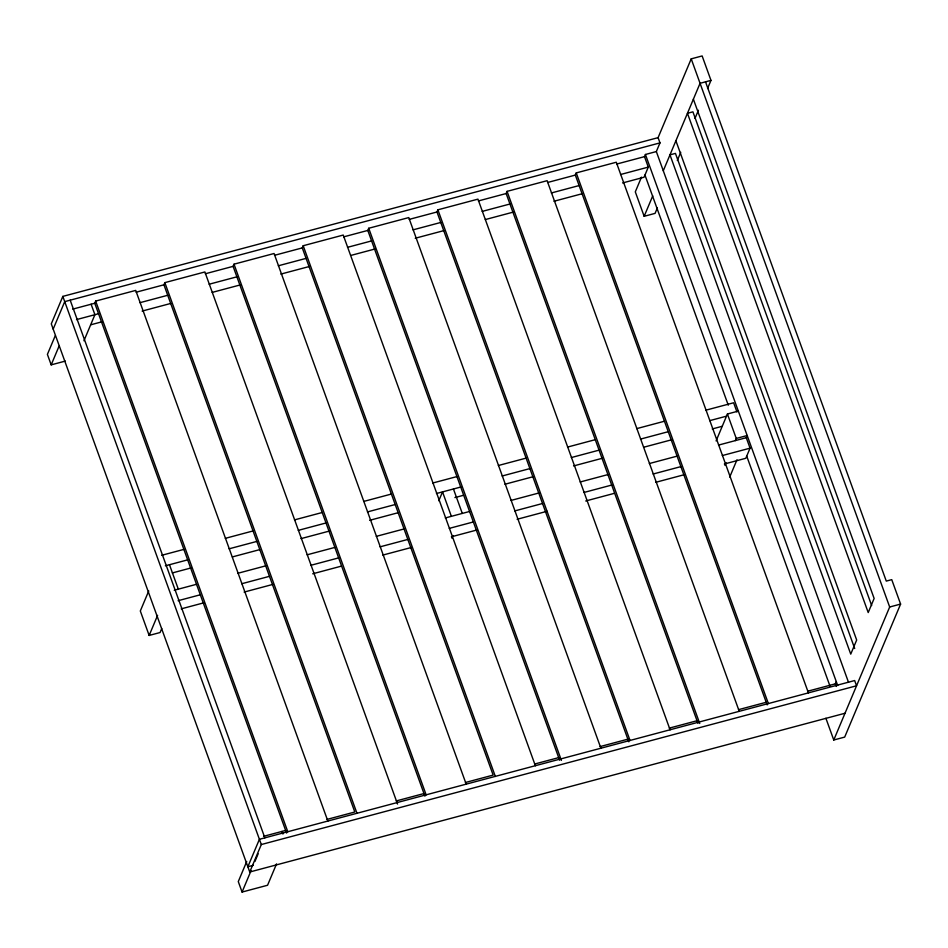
<?xml version="1.0" encoding="UTF-8"?>
<svg xmlns="http://www.w3.org/2000/svg" width="948" height="948" viewBox="0 0 948 948"><rect width="100%" height="100%" fill="white"/><g stroke="black" fill="none" stroke-linecap="round" stroke-linejoin="round"><path stroke-width="1.42" d="M707.564 88.531L710.976 80.379L702.136 55.944L691.211 58.859L658.09 137.65L62.829 296.392L51.287 323.861L249.751 872.006L845.012 713.251M53.183 329.098L64.725 301.63L659.986 142.887L658.09 137.65M55.268 335.663L47.4 354.386L51.192 364.861L65.353 361.081M51.192 364.861L59.06 346.139M286.592 833.067L94.753 303.253L95.665 301.085L135.718 290.408L327.878 821.122M83.945 340.77L94.907 314.7L91.115 304.225M327.072 819.392L354.813 811.998L163.933 284.803L164.845 282.634L204.887 271.958L397.556 804.058M424.929 796.166L233.101 266.352L234.014 264.184L274.067 253.507L466.226 784.221M148.741 590.948L140.316 610.998L149.156 635.444L160.082 632.529L161.764 628.536M465.421 782.503L493.161 775.097L302.282 247.902L303.194 245.733L343.235 235.057L535.395 765.783M149.156 635.444L157.593 615.382M559.64 760.237L367.812 230.435L368.725 228.267L408.766 217.578L600.925 748.292M628.82 741.798L436.981 211.985L437.893 209.816L477.946 199.139L670.106 729.853M697.989 723.348L506.161 193.534L507.073 191.366L547.115 180.689L739.274 711.403M246.717 861.519L238.28 881.581L242.072 892.056L267.561 885.254L276.555 863.865M249.751 872.006L261.304 844.538L62.829 296.392M242.072 892.056L251.066 870.655M254.929 861.471L258.152 853.804M767.169 704.897L575.329 175.084L576.242 172.915L616.295 162.238L808.454 692.964M438.794 500.757L442.526 491.894L451.366 516.34M451.888 538.18L453.002 535.513M622.599 182.952L644.048 177.229L648.302 167.109L644.51 156.645L645.422 154.477L656.336 151.562L659.986 142.887M641.488 177.146L635.302 191.863L644.154 216.298L655.068 213.383L657.355 207.956M644.154 216.298L652.745 195.869M663.292 170.758L700.062 83.294L710.976 80.379M677.322 160.461L680.747 152.32M695.003 118.382L698.427 110.241M716.096 440.915L727.412 414.003L738.326 411.088M724.947 465.361L726.061 462.695M735.352 440.607L736.252 438.438L727.412 414.003M729.711 477.069L736.987 459.78M724.367 463.999L745.803 458.287L750.058 448.167L746.266 437.692L747.178 435.523L736.252 438.438M836.337 686.447L835.389 683.828L836.302 681.659M705.525 81.836L886.285 581.1L891.748 579.643L900.6 604.089L844.692 737.094L833.766 739.997L889.674 606.993L691.211 58.859M72.712 309.131L94.753 303.253M136.192 292.197L163.933 284.803M205.361 273.759L233.101 266.352M274.541 255.308L302.282 247.902M343.745 236.846L367.812 230.435M409.252 219.379L436.981 211.985M478.42 200.929L506.161 193.534M547.589 182.49L575.329 175.084M616.769 164.04L644.51 156.645M76.504 319.606L98.545 313.729M139.984 302.673L167.725 295.278M209.153 284.222L236.893 276.828M278.333 265.784L306.074 258.377M347.537 247.321L371.604 240.911M413.044 229.854L440.773 222.46M482.212 211.404L509.953 204.01M551.392 192.954L579.121 185.559M620.561 174.515L648.302 167.109M90.653 324.82L102.1 321.763M142.129 311.086L170.735 303.455M212.198 292.399L240.804 284.779M280.833 274.091L309.439 266.471M350.902 255.415L375.218 248.933M415.248 238.244L443.854 230.625M485.317 219.569L513.923 211.937M553.964 201.26L582.558 193.629M161.681 555.303L183.876 549.39M225.316 538.346L253.057 530.939M294.484 519.895L322.225 512.501M363.665 501.445L391.394 494.05M432.869 482.994L456.936 476.571M498.364 465.515L526.104 458.121M567.544 447.077L595.285 439.671M636.712 428.626L664.453 421.232M705.893 410.176L733.622 402.781L736.952 411.942M165.367 565.814L187.668 559.865M229.108 548.809L256.849 541.415M298.276 530.37L326.017 522.964M367.457 511.92L395.186 504.526M436.447 493.517L460.728 487.047M502.156 475.991L529.896 468.596M571.336 457.552L599.077 450.146M640.504 439.102L668.245 431.696M709.697 420.651L726.5 416.16M172.358 572.936L190.951 567.971M232.402 556.914L259.562 549.674M301.026 538.618L329.62 530.999M369.649 520.322L398.243 512.69M454.91 497.582L463.489 495.294M504.94 484.238L533.534 476.607M573.564 465.942L602.158 458.311M643.621 447.255L672.203 439.635M712.232 428.958L722.246 426.28M174.219 590.249L196.52 584.3M237.948 573.256L265.689 565.861M307.128 554.805L334.869 547.411M376.297 536.355L404.038 528.96M445.299 517.952L469.568 511.482M511.008 500.437L538.748 493.031M580.188 481.987L607.917 474.593M649.356 463.536L677.097 456.142M718.548 445.086L746.266 437.692M178.117 600.7L200.312 594.775M241.752 583.731L269.481 576.325M310.92 565.281L338.661 557.886M380.089 546.83L407.83 539.436M449.293 528.38L473.36 521.957M514.8 510.913L542.54 503.507M583.98 492.462L611.709 485.068M653.148 474.012L680.889 466.617M722.317 455.561L750.058 448.167M181.222 608.853L204.093 602.75M244.11 592.085L272.704 584.454M312.721 573.789L341.304 566.157M382.755 555.101L411.349 547.482M451.366 536.805L477.093 529.944M517.11 519.279L547.126 511.268M585.722 500.982L614.304 493.351M655.755 482.307L684.349 474.675M889.674 606.993L900.6 604.089M263.591 836.326L285.644 830.448M396.252 800.942L423.981 793.547M534.625 764.041L558.692 757.618M600.131 746.574L627.872 739.179M669.3 728.123L697.041 720.729M738.48 709.673L766.221 702.278M807.649 691.234L835.389 683.828M261.304 844.538L856.554 685.783L854.658 680.545L259.408 839.3L247.855 866.768L253.317 865.311M693.379 99.196L874.139 598.461L868.214 612.562L687.454 113.298L692.917 111.84L871.662 605.535M675.9 140.766L856.672 640.03L850.747 654.12L669.975 154.856L675.438 153.398L854.693 648.491M656.336 151.562L848.531 682.37M645.422 154.477L837.724 685.594M644.96 175.06L728.277 405.187M746.716 456.118L830.033 686.234M825.898 718.276L833.766 739.997M576.242 172.915L768.401 703.641M507.073 191.366L699.731 723.478M437.893 209.816L630.053 740.53M368.725 228.267L561.382 760.367M453.44 488.99L462.292 513.425M303.194 245.733L495.354 776.459M234.014 264.184L426.173 794.91M164.845 282.634L357.005 813.36M95.665 301.085L287.825 831.799M281.994 831.42L282.942 834.039M169.467 564.724L178.319 589.158M70.188 300.172L264.859 837.842"/></g></svg>
